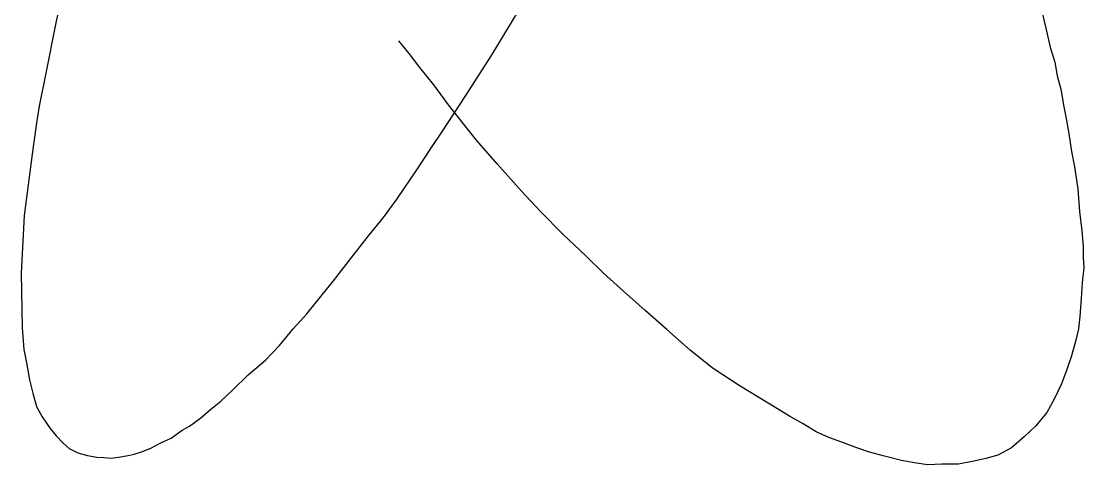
# Model space of a CAD drawing. Header units: millimetres. Extents: x 133356 to 134197, y -259 to 335.
# Drawn here: x 134084.08 to 134092.88, y -177.32 to -173.65 of the extents above; entities that cross this region are included whole.
import ezdxf

# ---------------------------------------------------------------- set-up
doc = ezdxf.new("R2010")
doc.units = ezdxf.units.MM
doc.header["$LTSCALE"] = 20
doc.header["$MEASUREMENT"] = 0
doc.layers.add('RAMKA', color=7, linetype='Continuous')
doc.layers.add('TITUL', color=7, linetype='Continuous')

# ---------------------------------------------------------------- blocks, each defined once
blk = doc.blocks.new('Logo_Ind')
at = {"layer": 'RAMKA', "color": 254, "linetype": 'Continuous'}
for p, q in [((0.6907, 3.9375), (0.6337, 3.6789)), ((4.3689, 3.6199), (4.4638, 3.7736)), ((8.8047, 3.7518), (8.8335, 3.6354)), ((0.6337, 3.6789), (0.5478, 3.2493)), ((4.241, 3.4106), (4.3689, 3.6199)), ((8.8335, 3.6354), (8.8696, 3.4789)), ((3.5112, 3.4869), (3.4751, 3.5311)), ((3.5594, 3.4267), (3.5112, 3.4869)), ((8.8696, 3.4789), (8.9057, 3.3545)), ((3.6477, 3.3103), (3.5594, 3.4267)), ((4.0304, 3.0779), (4.241, 3.4106)), ((8.9057, 3.3545), (8.9258, 3.2421)), ((3.7641, 3.1658), (3.6477, 3.3103)), ((0.5478, 3.2493), (0.4951, 2.9896)), ((8.9258, 3.2421), (8.9579, 3.1297)), ((3.8845, 3.0012), (3.7641, 3.1658)), ((8.9579, 3.1297), (8.982, 2.9852)), ((3.8298, 2.7753), (4.0304, 3.0779)), ((4.0089, 2.8447), (3.8845, 3.0012)), ((0.4951, 2.9896), (0.474, 2.8521)), ((8.982, 2.9852), (8.998, 2.9009)), ((0.474, 2.8521), (0.4375, 2.5938)), ((4.1173, 2.7082), (4.0089, 2.8447)), ((8.998, 2.9009), (9.0221, 2.7644)), ((3.7395, 2.6392), (3.8298, 2.7753)), ((9.0221, 2.7644), (9.0462, 2.6159)), ((4.2899, 2.5116), (4.1173, 2.7082)), ((0.4375, 2.5938), (0.3723, 2.0846)), ((3.6293, 2.4704), (3.7395, 2.6392)), ((9.0462, 2.6159), (9.0703, 2.4875)), ((3.4613, 2.2233), (3.6293, 2.4704)), ((4.4906, 2.2868), (4.2899, 2.5116)), ((9.0703, 2.4875), (9.0984, 2.3069)), ((9.0984, 2.3069), (9.1104, 2.1182)), ((3.3459, 2.0695), (3.4613, 2.2233)), ((4.6471, 2.1182), (4.4906, 2.2868)), ((4.8317, 1.9296), (4.6471, 2.1182)), ((9.1104, 2.1182), (9.1305, 1.9577)), ((0.3723, 2.0846), (0.3472, 1.6082)), ((3.2231, 1.9158), (3.3459, 2.0695)), ((9.1305, 1.9577), (9.1425, 1.8292)), ((3.0851, 1.7418), (3.2231, 1.9158)), ((5.0228, 1.7514), (4.8317, 1.9296)), ((9.1425, 1.8292), (9.1417, 1.744)), ((2.9336, 1.5437), (3.0851, 1.7418)), ((5.1689, 1.6085), (5.0228, 1.7514)), ((9.1417, 1.744), (9.1466, 1.6526)), ((0.3472, 1.6082), (0.3537, 1.157)), ((5.3375, 1.4559), (5.1689, 1.6085)), ((9.1466, 1.6526), (9.1345, 1.5322)), ((2.7918, 1.3713), (2.9336, 1.5437)), ((9.1345, 1.5322), (9.1265, 1.3997)), ((5.5141, 1.2994), (5.3375, 1.4559)), ((2.7116, 1.2729), (2.7918, 1.3713)), ((9.1265, 1.3997), (9.1129, 1.2488)), ((2.5987, 1.1469), (2.7116, 1.2729)), ((5.6947, 1.1428), (5.5141, 1.2994)), ((9.1129, 1.2488), (9.1024, 1.1469)), ((0.3537, 1.157), (0.3698, 0.9755)), ((2.4859, 1.0107), (2.5987, 1.1469)), ((9.1024, 1.1469), (9.0823, 1.0545)), ((5.8874, 0.9703), (5.6947, 1.1428)), ((0.3698, 0.9755), (0.3898, 0.8657)), ((2.3706, 0.8872), (2.4859, 1.0107)), ((6.068, 0.8258), (5.8874, 0.9703)), ((9.0823, 1.0545), (9.0446, 0.9237)), ((2.2277, 0.7662), (2.3706, 0.8872)), ((9.0446, 0.9237), (9.0061, 0.8097)), ((0.3898, 0.8657), (0.416, 0.7267)), ((6.3008, 0.6732), (6.068, 0.8258)), ((9.0061, 0.8097), (8.9619, 0.6933)), ((0.416, 0.7267), (0.4425, 0.6161)), ((2.0973, 0.6402), (2.2277, 0.7662)), ((0.4425, 0.6161), (0.474, 0.5041)), ((1.9995, 0.5495), (2.0973, 0.6402)), ((6.5978, 0.4926), (6.3008, 0.6732)), ((8.9619, 0.6933), (8.9017, 0.5649)), ((1.9168, 0.4839), (1.9995, 0.5495)), ((8.9017, 0.5649), (8.8415, 0.4565)), ((0.474, 0.5041), (0.5202, 0.4184)), ((1.834, 0.4108), (1.9168, 0.4839)), ((6.7102, 0.4244), (6.5978, 0.4926)), ((8.8415, 0.4565), (8.7492, 0.3441)), ((0.5202, 0.4184), (0.5879, 0.3226)), ((1.7413, 0.3427), (1.834, 0.4108)), ((6.8226, 0.3602), (6.7102, 0.4244)), ((6.9309, 0.2959), (6.8226, 0.3602)), ((0.5879, 0.3226), (0.6356, 0.2621)), ((1.5883, 0.2419), (1.6811, 0.3099)), ((1.6811, 0.3099), (1.7413, 0.3427)), ((7.0353, 0.2478), (6.9309, 0.2959)), ((8.7492, 0.3441), (8.6569, 0.2558)), ((0.6356, 0.2621), (0.6907, 0.2041)), ((0.6907, 0.2041), (0.7433, 0.1562)), ((1.4204, 0.1612), (1.5031, 0.2041)), ((1.5031, 0.2041), (1.5883, 0.2419)), ((7.1356, 0.2116), (7.0353, 0.2478)), ((7.2681, 0.1635), (7.1356, 0.2116)), ((8.6569, 0.2558), (8.5485, 0.1635)), ((0.7433, 0.1562), (0.8161, 0.1209)), ((0.8161, 0.1209), (0.8963, 0.0982)), ((0.8963, 0.0982), (0.974, 0.0856)), ((1.1521, 0.0856), (1.2323, 0.0982)), ((1.2323, 0.0982), (1.2824, 0.1108)), ((1.2824, 0.1108), (1.3426, 0.131)), ((1.3426, 0.131), (1.4204, 0.1612)), ((7.3725, 0.1274), (7.2681, 0.1635)), ((7.4969, 0.0928), (7.3725, 0.1274)), ((7.6374, 0.0591), (7.4969, 0.0928)), ((8.4361, 0.1033), (8.3358, 0.0752)), ((8.5485, 0.1635), (8.4361, 0.1033)), ((0.974, 0.0856), (1.0317, 0.0831)), ((1.0317, 0.0831), (1.0919, 0.078)), ((1.0919, 0.078), (1.1521, 0.0856)), ((7.7618, 0.035), (7.6374, 0.0591)), ((7.8541, 0.023), (7.7618, 0.035)), ((7.9705, 0.027), (7.8541, 0.023)), ((8.1086, 0.0279), (7.9705, 0.027)), ((8.2234, 0.0511), (8.1086, 0.0279)), ((8.3358, 0.0752), (8.2234, 0.0511))]:
    blk.add_line(p, q, dxfattribs=at)

msp = doc.modelspace()

# ---------------------------------------------------------------- block references
at = {"layer": 'TITUL'}
msp.add_blockref('Logo_Ind', (134083.7374, -177.3396), dxfattribs=at)

doc.saveas('drawing.dxf')
